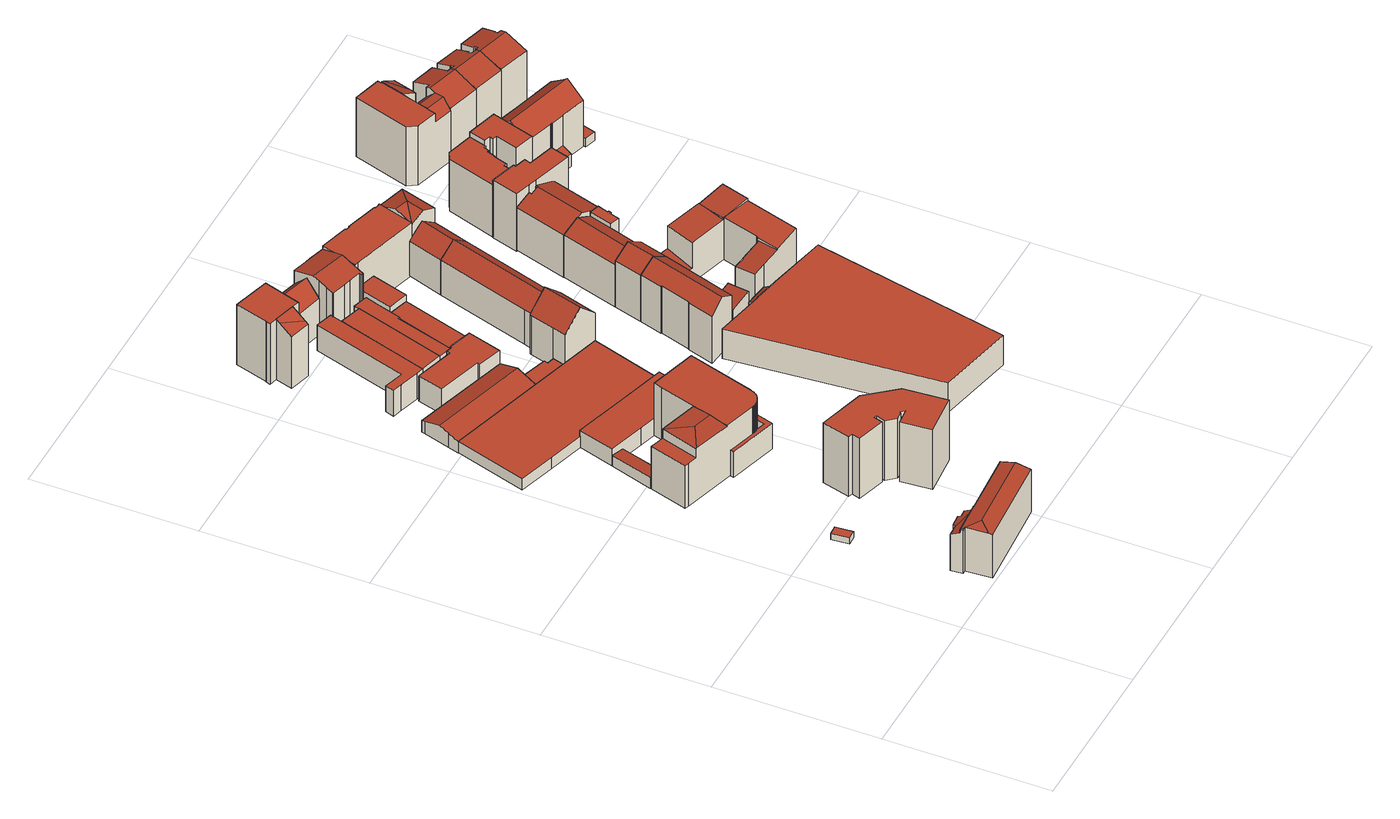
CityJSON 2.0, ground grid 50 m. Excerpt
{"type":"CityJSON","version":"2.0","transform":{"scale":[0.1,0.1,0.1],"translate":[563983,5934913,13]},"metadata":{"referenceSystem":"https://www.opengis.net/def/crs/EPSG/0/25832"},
"CityObjects":{
"building1":{"type":"Building","attributes":{"Gemeindeschluessel":"02000000","Geometrietyp2DReferenz":"3000","function":"31001_2460","roofType":"1000","measuredHeight":2.1,"storeysAboveGround":1},"geometry":[{"type":"MultiSurface","lod":"2","boundaries":[[[0,1,2,3]],[[4,5,6,7]],[[7,6,1,0]],[[6,5,2,1]],[[5,4,3,2]],[[4,7,0,3]]],"semantics":{"surfaces":[{"type":"GroundSurface"},{"type":"RoofSurface"},{"type":"WallSurface"}],"values":[0,1,2,2,2,2]}}]},
"building2":{"type":"Building","attributes":{"Gemeindeschluessel":"02000000","Geometrietyp2DReferenz":"3000","function":"31001_1010","roofType":"3100","measuredHeight":16.1,"storeysAboveGround":4},"geometry":[{"type":"MultiSurface","lod":"2","boundaries":[[[8,9,10,11]],[[12,13,14]],[[15,16,17]],[[9,18,19,20,21,22,10]],[[8,14,23,9]],[[24,22,21,25]],[[25,21,20,26]],[[26,20,19,27]],[[27,19,18,28]],[[29,30,31,32,24,25,26,27,28,33,34,35]],[[33,28,18,9,23,36]],[[32,31,12,14,8,11]],[[30,29,37,15,17,38]],[[35,34,39,40,41]],[[37,29,35,41]],[[31,30,38,13,12]],[[39,34,33,36]],[[24,32,11,10,22]],[[16,15,37,41,40]],[[16,40,39,36,23,14,13,38,17]]],"semantics":{"surfaces":[{"type":"RoofSurface"},{"type":"WallSurface"},{"type":"GroundSurface"}],"values":[0,0,0,0,1,1,1,1,1,2,1,1,1,1,1,1,1,1,0,0]}}]},
"building3":{"type":"Building","attributes":{"Gemeindeschluessel":"02000000","Geometrietyp2DReferenz":"3000","function":"31001_1120","roofType":"1000","measuredHeight":18.61,"storeysAboveGround":5},"geometry":[{"type":"MultiSurface","lod":"2","boundaries":[[[42,43,44,45,44,46,47,48]],[[49,50,51,52,53]],[[54,55,56,57]],[[58,59,60,55,54]],[[55,60,61,62,63,56]],[[64,48,47,65]],[[53,46,44,49]],[[66,42,48,64]],[[67,52,51,68]],[[68,51,50,69]],[[43,57,56,44]],[[58,70,59]],[[61,71,62]],[[72,73,74,75]],[[75,74,76,77]],[[77,76,78,79]],[[79,78,80,81]],[[81,80,82,83]],[[83,82,84,85]],[[85,84,86,87]],[[87,86,88,89]],[[89,88,90,91]],[[91,90,92,93]],[[93,92,94,95]],[[95,94,96,97]],[[97,96,98,99]],[[99,98,100,101]],[[101,100,102,103]],[[103,102,104,105]],[[105,104,106,107]],[[107,106,108,109]],[[109,108,110,111]],[[111,110,112,113]],[[113,112,114,115]],[[115,114,116,117]],[[118,119,120,121]],[[121,120,122,123]],[[117,116,70,58,54,57,43,42,66]],[[72,75,77,79,81,83,85,87,89,91,93,95,97,99,101,103,105,107,109,111,113,115,117,66,64,65,67,68,69,124,125,126,118,121,123]],[[125,124,45,44,56,63]],[[73,72,123,122]],[[119,118,126,71]],[[126,125,63,62,71]],[[61,60,59]],[[124,69,50,49,44,45]],[[67,65,47,46,53,52]],[[61,59,70,116,114,112,110,108,106,104,102,100,98,96,94,92,90,88,86,84,82,80,78,76,74,73,122,120,119,71]]],"semantics":{"surfaces":[{"type":"RoofSurface"},{"type":"WallSurface"},{"type":"GroundSurface"}],"values":[0,0,0,0,0,1,1,1,1,1,1,1,1,1,1,1,1,1,1,1,1,1,1,1,1,1,1,1,1,1,1,1,1,1,1,1,1,1,2,1,1,1,1,1,1,1,0]}}]},
"building4":{"type":"Building","attributes":{"Gemeindeschluessel":"02000000","Geometrietyp2DReferenz":"3000","function":"31001_1010","roofType":"1000","measuredHeight":20.74,"storeysAboveGround":5},"geometry":[{"type":"MultiSurface","lod":"2","boundaries":[[[127,128,129,130]],[[131,132,133,134]],[[134,133,135,136]],[[136,135,128,127]],[[137,138,139,140]],[[141,142,143,144]],[[144,143,145,146]],[[146,145,147,148]],[[148,147,149,150]],[[151,152,153,154]],[[154,153,155,156]],[[157,141,144,146,148,150,158,131,134,136,127,130,137,140,151,154,156]],[[159,149,147,145,143,142,160,155,153,152,139,138,129,128,135,133,132]],[[129,138,137,130]],[[139,152,151,140]],[[155,160,157,156]],[[160,142,141,157]],[[149,159,158,150]],[[159,132,131,158]]],"semantics":{"surfaces":[{"type":"WallSurface"},{"type":"GroundSurface"},{"type":"RoofSurface"}],"values":[0,0,0,0,0,0,0,0,0,0,0,1,2,0,0,0,0,0,0]}}]},
"building5":{"type":"Building","attributes":{"Gemeindeschluessel":"02000000","Geometrietyp2DReferenz":"3000","function":"51009_1610","roofType":"1000","measuredHeight":9},"geometry":[{"type":"MultiSurface","lod":"2","boundaries":[[[161,162,163,164,165,166]],[[167,168,169,170,171,172]],[[172,171,162,161]],[[171,170,163,162]],[[170,169,164,163]],[[169,168,165,164]],[[168,167,166,165]],[[167,172,161,166]]],"semantics":{"surfaces":[{"type":"GroundSurface"},{"type":"RoofSurface"},{"type":"WallSurface"}],"values":[0,1,2,2,2,2,2,2]}}]},
"building6":{"type":"Building","attributes":{"Gemeindeschluessel":"02000000","Geometrietyp2DReferenz":"3000","function":"31001_2100","roofType":"3100","measuredHeight":5.97,"storeysAboveGround":3},"geometry":[{"type":"MultiSurface","lod":"2","boundaries":[[[173,174,175,176]],[[177,178,179,180]],[[181,182,183,184]],[[178,177,185,186]],[[181,184,173,176,187,185,177,180]],[[186,185,187,188]],[[174,173,184,183]],[[181,180,179,189,182]],[[187,176,175,190,188]],[[186,188,190,189,179,178]],[[174,183,182,189,190,175]]],"semantics":{"surfaces":[{"type":"WallSurface"},{"type":"GroundSurface"},{"type":"RoofSurface"}],"values":[0,0,0,0,1,0,0,0,0,2,2]}}]},
"building7":{"type":"Building","attributes":{"Gemeindeschluessel":"02000000","Geometrietyp2DReferenz":"3000","function":"31001_2100","roofType":"1000","measuredHeight":3.85,"storeysAboveGround":2},"geometry":[{"type":"MultiSurface","lod":"2","boundaries":[[[191,192,193,194]],[[194,193,195,196]],[[196,195,197,198]],[[198,197,199,200]],[[201,202,203,204]],[[192,191,205,206]],[[200,199,202,201]],[[206,205,204,203]],[[204,205,191,194,196,198,200,201]],[[206,203,202,199,197,195,193,192]]],"semantics":{"surfaces":[{"type":"WallSurface"},{"type":"GroundSurface"},{"type":"RoofSurface"}],"values":[0,0,0,0,0,0,0,0,1,2]}}]},
"building8":{"type":"Building","attributes":{"Gemeindeschluessel":"02000000","Geometrietyp2DReferenz":"3000","function":"31001_2310","roofType":"1000","measuredHeight":5.9,"storeysAboveGround":2},"geometry":[{"type":"MultiSurface","lod":"2","boundaries":[[[207,208,209,210,211,212,213,214]],[[215,68,216,217,218,219,220,166]],[[68,214,213,216]],[[216,213,212,217]],[[217,212,211,218]],[[218,211,210,219]],[[219,210,209,220]],[[220,209,208,166]],[[215,166,208,207]],[[68,215,207,214]]],"semantics":{"surfaces":[{"type":"RoofSurface"},{"type":"GroundSurface"},{"type":"WallSurface"}],"values":[0,1,2,2,2,2,2,2,2,2]}}]},
"building9":{"type":"Building","attributes":{"Gemeindeschluessel":"02000000","Geometrietyp2DReferenz":"3000","function":"31001_2460","roofType":"1000","measuredHeight":9,"storeysAboveGround":1},"geometry":[{"type":"MultiSurface","lod":"2","boundaries":[[[221,222,223,224,225,226,227,228,229,230,231,232]],[[233,234,235,236,237,238,239,240,241,242,243,244]],[[244,243,222,221]],[[243,242,223,222]],[[242,241,224,223]],[[241,240,225,224]],[[240,239,226,225]],[[239,238,227,226]],[[238,237,228,227]],[[237,236,229,228]],[[236,235,230,229]],[[235,234,231,230]],[[234,233,232,231]],[[233,244,221,232]]],"semantics":{"surfaces":[{"type":"GroundSurface"},{"type":"RoofSurface"},{"type":"WallSurface"}],"values":[0,1,2,2,2,2,2,2,2,2,2,2,2,2]}}]},
"building10":{"type":"Building","attributes":{"Gemeindeschluessel":"02000000","Geometrietyp2DReferenz":"3000","function":"31001_2010","roofType":"1000","measuredHeight":8.82,"storeysAboveGround":3},"geometry":[{"type":"MultiSurface","lod":"2","boundaries":[[[245,246,247,248]],[[249,246,245,250]],[[251,252,249,250]],[[251,253,254,252]],[[254,253,255,256]],[[256,255,257,258]],[[259,258,257,260]],[[259,260,261,262]],[[262,261,263,264]],[[265,264,263,266]],[[265,266,267,268]],[[268,267,269,270]],[[247,270,269,248]],[[251,250,245,248,269,267,266,263,261,260,257,255,253]],[[246,249,252,254,256,258,259,262,264,265,268,270,247]]],"semantics":{"surfaces":[{"type":"WallSurface"},{"type":"GroundSurface"},{"type":"RoofSurface"}],"values":[0,0,0,0,0,0,0,0,0,0,0,0,0,1,2]}}]},
"building11":{"type":"Building","attributes":{"Gemeindeschluessel":"02000000","Geometrietyp2DReferenz":"3000","function":"31001_1120","roofType":"1000","measuredHeight":21.22,"storeysAboveGround":5},"geometry":[{"type":"MultiSurface","lod":"2","boundaries":[[[271,272,273,274]],[[272,275,276,273]],[[277,278,279,280]],[[280,279,281,282]],[[282,281,283,284]],[[285,286,287,288]],[[289,271,274,290]],[[291,276,275,292]],[[293,294,295,296]],[[285,288,289,290,297,293,296,277,280,282,284]],[[289,288,287,292,275,272,271]],[[297,290,274,273,276,291]],[[294,293,297,291]],[[286,285,284,283]],[[278,277,296,295]],[[278,295,294,291,292,287,286,283,281,279]]],"semantics":{"surfaces":[{"type":"RoofSurface"},{"type":"WallSurface"},{"type":"GroundSurface"}],"values":[0,0,1,1,1,1,1,1,1,2,1,1,1,1,1,0]}}]},
"building12":{"type":"Building","attributes":{"Gemeindeschluessel":"02000000","Geometrietyp2DReferenz":"3000","function":"31001_2010","roofType":"1000","measuredHeight":2.71,"storeysAboveGround":1},"geometry":[{"type":"MultiSurface","lod":"2","boundaries":[[[298,299,300,301]],[[301,300,302,303]],[[303,302,304,305]],[[305,304,306,307]],[[307,306,308,309]],[[299,298,309,308]],[[309,298,301,303,305,307]],[[299,308,306,304,302,300]]],"semantics":{"surfaces":[{"type":"WallSurface"},{"type":"GroundSurface"},{"type":"RoofSurface"}],"values":[0,0,0,0,0,0,1,2]}}]},
"building13":{"type":"Building","attributes":{"Gemeindeschluessel":"02000000","Geometrietyp2DReferenz":"3000","function":"31001_2140","roofType":"1000","measuredHeight":9,"storeysAboveGround":1},"geometry":[{"type":"MultiSurface","lod":"2","boundaries":[[[310,311,312,313,314]],[[315,316,317,318,319]],[[319,318,311,310]],[[318,317,312,311]],[[317,316,313,312]],[[316,315,314,313]],[[315,319,310,314]]],"semantics":{"surfaces":[{"type":"GroundSurface"},{"type":"RoofSurface"},{"type":"WallSurface"}],"values":[0,1,2,2,2,2,2]}}]},
"building14":{"type":"Building","attributes":{"Gemeindeschluessel":"02000000","Geometrietyp2DReferenz":"3000","function":"31001_2140","roofType":"1000","measuredHeight":9,"storeysAboveGround":1},"geometry":[{"type":"MultiSurface","lod":"2","boundaries":[[[320,321,322,323,324,325,326,327,328,329]],[[330,331,332,333,334,335,336,337,338,339]],[[339,338,321,320]],[[338,337,322,321]],[[337,336,323,322]],[[336,335,324,323]],[[335,334,325,324]],[[334,333,326,325]],[[333,332,327,326]],[[332,331,328,327]],[[331,330,329,328]],[[330,339,320,329]]],"semantics":{"surfaces":[{"type":"GroundSurface"},{"type":"RoofSurface"},{"type":"WallSurface"}],"values":[0,1,2,2,2,2,2,2,2,2,2,2]}}]},
"building15":{"type":"Building","attributes":{"Gemeindeschluessel":"02000000","Geometrietyp2DReferenz":"3000","function":"31001_1120","roofType":"3100","measuredHeight":17.36,"storeysAboveGround":4},"geometry":[{"type":"MultiSurface","lod":"2","boundaries":[[[340,341,342,343,344]],[[345,341,340,346]],[[347,348,349,350]],[[350,349,351,352]],[[353,347,350,352,345,346,354]],[[342,341,345,352,351]],[[354,346,340,344]],[[348,347,353,355]],[[353,354,344,343,355]],[[348,355,343,342,351,349]]],"semantics":{"surfaces":[{"type":"RoofSurface"},{"type":"WallSurface"},{"type":"GroundSurface"}],"values":[0,1,1,1,2,1,1,1,1,0]}}]},
"building16":{"type":"Building","attributes":{"Gemeindeschluessel":"02000000","Geometrietyp2DReferenz":"3000","function":"31001_2100","roofType":"1000","measuredHeight":6.86,"storeysAboveGround":2},"geometry":[{"type":"MultiSurface","lod":"2","boundaries":[[[356,357,358,359]],[[360,361,357,356]],[[362,363,361,360]],[[363,362,359,358]],[[359,362,360,356]],[[363,358,357,361]]],"semantics":{"surfaces":[{"type":"WallSurface"},{"type":"GroundSurface"},{"type":"RoofSurface"}],"values":[0,0,0,0,1,2]}}]},
"building17":{"type":"Building","attributes":{"Gemeindeschluessel":"02000000","Geometrietyp2DReferenz":"3000","function":"31001_1120","roofType":"3100","measuredHeight":19.33,"storeysAboveGround":4},"geometry":[{"type":"MultiSurface","lod":"2","boundaries":[[[364,365,366,367,368,369,370]],[[371,372,367,366,373]],[[374,365,364,375]],[[376,370,369,377]],[[377,369,368,378]],[[379,372,371,380]],[[380,371,373,381]],[[381,373,366,365,374]],[[378,368,367,372,379]],[[375,364,370,376]],[[375,376,377,378,379,380,381,374]]],"semantics":{"surfaces":[{"type":"RoofSurface"},{"type":"WallSurface"},{"type":"GroundSurface"}],"values":[0,0,1,1,1,1,1,1,1,1,2]}}]},
"building18":{"type":"Building","attributes":{"Gemeindeschluessel":"02000000","Geometrietyp2DReferenz":"3000","function":"31001_1120","roofType":"3100","measuredHeight":19.37,"storeysAboveGround":5},"geometry":[{"type":"MultiSurface","lod":"2","boundaries":[[[382,383,384,385,386,387]],[[388,389,390,391]],[[392,393,394,395]],[[395,394,396,397]],[[397,396,398,399]],[[399,398,400,401]],[[402,384,383,403]],[[403,383,382,404]],[[405,406,407,408]],[[408,407,409,410]],[[411,405,408,410,392,395,397,399,401,388,391,402,403,404,412]],[[412,404,382,387]],[[393,392,410,409]],[[406,405,411,413]],[[411,412,387,386,413]],[[402,391,390,385,384]],[[389,388,401,400]],[[389,400,398,396,394,393,409,407,406,413,386,385,390]]],"semantics":{"surfaces":[{"type":"RoofSurface"},{"type":"WallSurface"},{"type":"GroundSurface"}],"values":[0,1,1,1,1,1,1,1,1,1,2,1,1,1,1,1,1,0]}}]},
"building19":{"type":"Building","attributes":{"Gemeindeschluessel":"02000000","Geometrietyp2DReferenz":"3000","function":"31001_2010","roofType":"1000","measuredHeight":9.13,"storeysAboveGround":3},"geometry":[{"type":"MultiSurface","lod":"2","boundaries":[[[414,415,416,417]],[[418,419,420,421]],[[418,417,416,419]],[[419,416,415,420]],[[420,415,414,421]],[[421,414,417,418]]],"semantics":{"surfaces":[{"type":"RoofSurface"},{"type":"GroundSurface"},{"type":"WallSurface"}],"values":[0,1,2,2,2,2]}}]},
"building20":{"type":"Building","attributes":{"Gemeindeschluessel":"02000000","Geometrietyp2DReferenz":"3000","function":"31001_1010","roofType":"3100","measuredHeight":19.42,"storeysAboveGround":5},"geometry":[{"type":"MultiSurface","lod":"2","boundaries":[[[422,423,424,425]],[[425,424,426,427]],[[427,426,428,429]],[[429,428,430,431]],[[432,433,434,435,436]],[[432,436,422,425,427,429,431,437]],[[438,439,434,433]],[[439,438,437,431,430]],[[438,433,432,437]],[[423,422,436,435]],[[423,435,434,439,430,428,426,424]]],"semantics":{"surfaces":[{"type":"WallSurface"},{"type":"GroundSurface"},{"type":"RoofSurface"}],"values":[0,0,0,0,0,1,2,0,0,0,2]}}]},
"building21":{"type":"Building","attributes":{"Gemeindeschluessel":"02000000","Geometrietyp2DReferenz":"3000","function":"31001_2100","roofType":"1000","measuredHeight":10.35,"storeysAboveGround":2},"geometry":[{"type":"MultiSurface","lod":"2","boundaries":[[[440,441,442,443]],[[444,445,446,447]],[[448,449,450,451]],[[452,453,454,448,451,455,456,444,447]],[[457,446,445,442,441,458,459]],[[443,442,456,455,460]],[[460,455,451,450]],[[446,457,452,447]],[[442,445,444,456]],[[448,454,458,441,440,449]],[[457,459,453,452]],[[459,458,454,453]],[[460,450,449,440,443]]],"semantics":{"surfaces":[{"type":"WallSurface"},{"type":"GroundSurface"},{"type":"RoofSurface"}],"values":[0,0,0,1,2,0,0,0,0,0,0,0,2]}}]},
"building22":{"type":"Building","attributes":{"Gemeindeschluessel":"02000000","Geometrietyp2DReferenz":"3000","function":"31001_1120","roofType":"3100","measuredHeight":16.09,"storeysAboveGround":4},"geometry":[{"type":"MultiSurface","lod":"2","boundaries":[[[461,462,463,464,465]],[[466,465,464,467]],[[468,469,470,471]],[[471,470,472,473]],[[468,471,473,474,466,467,475]],[[469,468,475,476]],[[474,473,472,462,461]],[[475,467,464,463,476]],[[466,474,461,465]],[[469,476,463,462,472,470]]],"semantics":{"surfaces":[{"type":"RoofSurface"},{"type":"WallSurface"},{"type":"GroundSurface"}],"values":[0,1,1,1,2,1,1,1,1,0]}}]},
"building23":{"type":"Building","attributes":{"Gemeindeschluessel":"02000000","Geometrietyp2DReferenz":"3000","function":"31001_1010","roofType":"1000","measuredHeight":18.32,"storeysAboveGround":3},"geometry":[{"type":"MultiSurface","lod":"2","boundaries":[[[477,478,479,480,481,482,483,484,485,486,487,488,489]],[[490,411,412,491,492,493,494,495,496,497,498,499,500]],[[411,488,487,412]],[[412,487,486,491]],[[491,486,485,492]],[[492,485,484,493]],[[493,484,483,494]],[[494,483,482,495]],[[495,482,481,496]],[[496,481,480,497]],[[497,480,479,498]],[[498,479,478,499]],[[499,478,477,500]],[[490,489,488,411]],[[490,500,477,489]]],"semantics":{"surfaces":[{"type":"RoofSurface"},{"type":"GroundSurface"},{"type":"WallSurface"}],"values":[0,1,2,2,2,2,2,2,2,2,2,2,2,2,2]}}]},
"building24":{"type":"Building","attributes":{"Gemeindeschluessel":"02000000","Geometrietyp2DReferenz":"3000","function":"31001_2100","roofType":"1000","measuredHeight":7.35,"storeysAboveGround":2},"geometry":[{"type":"MultiSurface","lod":"2","boundaries":[[[501,502,503,504]],[[504,503,505,506]],[[505,503,502,507,508]],[[509,510,501,504,506]],[[510,509,508,507]],[[509,506,505,508]],[[501,510,507,502]]],"semantics":{"surfaces":[{"type":"WallSurface"},{"type":"RoofSurface"},{"type":"GroundSurface"}],"values":[0,0,1,2,0,0,0]}}]},
"building25":{"type":"Building","attributes":{"Gemeindeschluessel":"02000000","Geometrietyp2DReferenz":"3000","function":"31001_1010","roofType":"3100","measuredHeight":19.64,"storeysAboveGround":5},"geometry":[{"type":"MultiSurface","lod":"2","boundaries":[[[438,511,512,513]],[[514,511,438,515]],[[516,517,514,515]],[[518,516,515,438,513]],[[514,517,519,512,511]],[[519,517,516,518]],[[519,518,513,512]]],"semantics":{"surfaces":[{"type":"RoofSurface"},{"type":"WallSurface"},{"type":"GroundSurface"}],"values":[0,1,2,1,1,1,0]}}]},
"building26":{"type":"Building","attributes":{"Gemeindeschluessel":"02000000","Geometrietyp2DReferenz":"3000","function":"31001_1120","roofType":"3100","measuredHeight":15.98,"storeysAboveGround":4},"geometry":[{"type":"MultiSurface","lod":"2","boundaries":[[[464,520,521,522,523]],[[476,524,525,521,520]],[[526,523,522,527]],[[528,525,524,529]],[[529,524,476,475]],[[475,476,520,464,467]],[[527,522,521,525,528]],[[467,464,523,526]],[[467,526,527,528,529,475]]],"semantics":{"surfaces":[{"type":"RoofSurface"},{"type":"WallSurface"},{"type":"GroundSurface"}],"values":[0,0,1,1,1,1,1,1,2]}}]},
"building27":{"type":"Building","attributes":{"Gemeindeschluessel":"02000000","Geometrietyp2DReferenz":"3000","function":"31001_1130","roofType":"3100","measuredHeight":17.38,"storeysAboveGround":5},"geometry":[{"type":"MultiSurface","lod":"2","boundaries":[[[530,531,532,533]],[[534,535,536,537]],[[537,536,538,539]],[[539,538,540,541]],[[541,540,542,543]],[[544,545,546,547,548,534,537,539,541,543]],[[534,548,549,550,533,532,535]],[[531,530,545,544,551]],[[551,544,543,542]],[[552,546,545,530]],[[547,546,552,553,554]],[[549,548,547,554]],[[551,542,540,538,536,535,532,531]],[[553,552,530,533,550]],[[553,550,549,554]]],"semantics":{"surfaces":[{"type":"WallSurface"},{"type":"GroundSurface"},{"type":"RoofSurface"}],"values":[0,0,0,0,0,1,0,0,0,0,0,0,2,2,2]}}]},
"building28":{"type":"Building","attributes":{"Gemeindeschluessel":"02000000","Geometrietyp2DReferenz":"3000","function":"31001_1120","roofType":"3100","measuredHeight":19.68,"storeysAboveGround":4},"geometry":[{"type":"MultiSurface","lod":"2","boundaries":[[[555,556,557,558]],[[556,559,557]],[[560,561,556,555]],[[562,561,560,563]],[[564,565,566,558,557,559]],[[566,565,562,563]],[[561,562,565,564]],[[566,563,560,555,558]],[[561,564,559,556]]],"semantics":{"surfaces":[{"type":"RoofSurface"},{"type":"WallSurface"},{"type":"GroundSurface"}],"values":[0,0,0,1,1,2,1,1,0]}}]},
"building29":{"type":"Building","attributes":{"Gemeindeschluessel":"02000000","Geometrietyp2DReferenz":"3000","function":"31001_2100","roofType":"1000","measuredHeight":15.26,"storeysAboveGround":4},"geometry":[{"type":"MultiSurface","lod":"2","boundaries":[[[567,568,569,570,571]],[[572,573,574,575,576,568,577]],[[578,579,580,581,582]],[[582,583,584,578]],[[455,585,586,451]],[[587,571,570,588]],[[576,569,568]],[[572,589,573]],[[567,577,568]],[[590,574,573]],[[591,581,580,592]],[[590,573,589,593,594,595,596]],[[597,575,574,590,596,598]],[[455,451,504,599,591,592,600,601,602,603,597,598]],[[597,603,604,588,570,569,576,575]],[[605,504,451,586]],[[602,601,572,577,567,571,587,606]],[[601,600,593,589,572]],[[600,592,580,579,594,593]],[[595,594,579,578,584,607]],[[455,598,596,595,607,585]],[[591,599,608,583,582,581]],[[608,599,504,605]],[[604,603,602,606]],[[608,605,586,585,607,584,583]],[[604,606,587,588]]],"semantics":{"surfaces":[{"type":"RoofSurface"},{"type":"WallSurface"},{"type":"GroundSurface"}],"values":[0,0,0,1,1,1,1,1,1,1,1,0,1,2,1,1,1,1,1,1,1,1,1,1,0,0]}}]},
"building30":{"type":"Building","attributes":{"Gemeindeschluessel":"02000000","Geometrietyp2DReferenz":"3000","function":"31001_1010","roofType":"3100","measuredHeight":17.92,"storeysAboveGround":4},"geometry":[{"type":"MultiSurface","lod":"2","boundaries":[[[609,610,611,612,613,549]],[[614,615,616,617,618,610,609]],[[619,549,613,620]],[[620,613,612,621]],[[621,612,611,622]],[[623,618,617,624]],[[624,617,616,625]],[[625,616,615,626]],[[626,615,614,627]],[[627,614,609,549,619]],[[622,611,610,618,623]],[[622,623,624,625,626,627,619,620,621]]],"semantics":{"surfaces":[{"type":"RoofSurface"},{"type":"WallSurface"},{"type":"GroundSurface"}],"values":[0,0,1,1,1,1,1,1,1,1,1,2]}}]},
"building31":{"type":"Building","attributes":{"Gemeindeschluessel":"02000000","Geometrietyp2DReferenz":"3000","function":"31001_1010","roofType":"1000","measuredHeight":20.09,"storeysAboveGround":5},"geometry":[{"type":"MultiSurface","lod":"2","boundaries":[[[628,629,630,631]],[[631,630,632,633]],[[633,632,634,635]],[[635,634,636,637]],[[638,639,640,641]],[[641,640,642,643]],[[644,645,646,647]],[[647,646,648,649]],[[637,636,639,638]],[[649,648,629,628]],[[645,644,643,642]],[[643,644,647,649,628,631,633,635,637,638,641]],[[645,642,640,639,636,634,632,630,629,648,646]]],"semantics":{"surfaces":[{"type":"WallSurface"},{"type":"GroundSurface"},{"type":"RoofSurface"}],"values":[0,0,0,0,0,0,0,0,0,0,0,1,2]}}]},
"building32":{"type":"Building","attributes":{"Gemeindeschluessel":"02000000","Geometrietyp2DReferenz":"3000","function":"31001_1120","roofType":"1000","measuredHeight":18,"storeysAboveGround":6},"geometry":[{"type":"MultiSurface","lod":"2","boundaries":[[[650,651,652,653]],[[653,652,654,655]],[[656,657,658,659]],[[659,658,660,661]],[[661,660,662,663]],[[663,662,651,650]],[[664,665,666,667]],[[667,666,668,669]],[[669,668,670,671]],[[671,670,672,673]],[[673,672,674,675]],[[675,674,676,677]],[[677,676,657,656]],[[665,664,655,654]],[[655,664,667,669,671,673,675,677,656,659,661,663,650,653]],[[665,654,652,651,662,660,658,657,676,674,672,670,668,666]]],"semantics":{"surfaces":[{"type":"WallSurface"},{"type":"GroundSurface"},{"type":"RoofSurface"}],"values":[0,0,0,0,0,0,0,0,0,0,0,0,0,0,1,2]}}]},
"building33":{"type":"Building","attributes":{"Gemeindeschluessel":"02000000","Geometrietyp2DReferenz":"3000","function":"31001_1120","roofType":"1000","measuredHeight":19.68,"storeysAboveGround":5},"geometry":[{"type":"MultiSurface","lod":"2","boundaries":[[[678,679,680,681]],[[681,680,682,683]],[[683,682,684,685]],[[686,687,679,678]],[[667,688,689,664]],[[690,691,687,686]],[[691,690,664,689]],[[685,684,688,667]],[[685,667,664,690,686,678,681,683]],[[688,684,682,680,679,687,691,689]]],"semantics":{"surfaces":[{"type":"WallSurface"},{"type":"GroundSurface"},{"type":"RoofSurface"}],"values":[0,0,0,0,0,0,0,0,1,2]}}]},
"building34":{"type":"Building","attributes":{"Gemeindeschluessel":"02000000","Geometrietyp2DReferenz":"3000","function":"31001_1120","roofType":"1000","measuredHeight":21.04,"storeysAboveGround":6},"geometry":[{"type":"MultiSurface","lod":"2","boundaries":[[[692,693,694,695,696]],[[693,697,698,699,694]],[[697,700,701,698]],[[702,703,704,705,706]],[[703,707,704]],[[695,708,696]],[[709,710,711,712]],[[713,714,715,716]],[[716,715,717,718]],[[719,706,705,720]],[[721,722,723,724,725,709,712,713,716,718,726]],[[699,727,728,719,720,717,715,714,711,710,708,695]],[[711,714,713,712]],[[719,728,723,722]],[[726,718,717,720,705,704,707]],[[725,724,700,697,693,692]],[[721,726,707,703,702]],[[699,695,694]],[[722,721,702,706,719]],[[709,725,692,696,708,710]],[[727,699,698,701]],[[724,723,728,727,701,700]]],"semantics":{"surfaces":[{"type":"RoofSurface"},{"type":"WallSurface"},{"type":"GroundSurface"}],"values":[0,0,0,0,0,1,1,1,1,1,2,0,1,1,1,1,1,1,1,1,1,1]}}]},
"building35":{"type":"Building","attributes":{"Gemeindeschluessel":"02000000","Geometrietyp2DReferenz":"3000","function":"31001_1120","roofType":"3100","measuredHeight":20.44,"storeysAboveGround":4},"geometry":[{"type":"MultiSurface","lod":"2","boundaries":[[[729,730,731,732]],[[733,734,735,736]],[[690,737,738,739]],[[739,738,740,741]],[[742,729,732,743]],[[730,744,745,731]],[[746,747,748,749]],[[750,751,742,743,752,733,736,753,690,739,741,746,749]],[[735,734,754,745,744,755,756,757,758,759]],[[740,738,737,758,757,748,747]],[[740,747,746,741]],[[750,749,748,757,756]],[[756,755,751,750]],[[742,751,755,744,730,729]],[[752,743,732,731,745,754]],[[735,759,753,736]],[[754,734,733,752]],[[690,753,759,758,737]]],"semantics":{"surfaces":[{"type":"RoofSurface"},{"type":"WallSurface"},{"type":"GroundSurface"}],"values":[0,1,1,1,1,1,1,2,0,0,1,1,1,1,1,1,1,1]}}]},
"building36":{"type":"Building","attributes":{"Gemeindeschluessel":"02000000","Geometrietyp2DReferenz":"3000","function":"31001_1120","roofType":"3100","measuredHeight":21.15,"storeysAboveGround":6},"geometry":[{"type":"MultiSurface","lod":"2","boundaries":[[[760,761,762,763]],[[761,764,765,766,767,768,769,770,771,762]],[[772,760,763,773]],[[774,771,770,775]],[[775,770,769,776]],[[776,769,768,777]],[[777,768,767,778]],[[778,767,766,779]],[[779,766,765,780]],[[780,765,764,781]],[[781,764,761,760,772]],[[773,763,762,771,774]],[[773,774,775,776,777,778,779,780,781,772]]],"semantics":{"surfaces":[{"type":"RoofSurface"},{"type":"WallSurface"},{"type":"GroundSurface"}],"values":[0,0,1,1,1,1,1,1,1,1,1,1,2]}}]},
"building37":{"type":"Building","attributes":{"Gemeindeschluessel":"02000000","Geometrietyp2DReferenz":"3000","function":"31001_1010","roofType":"1000","measuredHeight":2.93,"storeysAboveGround":1},"geometry":[{"type":"MultiSurface","lod":"2","boundaries":[[[782,783,784,785,786]],[[787,788,789,790,791]],[[787,786,785,788]],[[788,785,784,789]],[[789,784,783,790]],[[790,783,782,791]],[[791,782,786,787]]],"semantics":{"surfaces":[{"type":"RoofSurface"},{"type":"GroundSurface"},{"type":"WallSurface"}],"values":[0,1,2,2,2,2,2]}}]},
"building38":{"type":"Building","attributes":{"Gemeindeschluessel":"02000000","Geometrietyp2DReferenz":"3000","function":"31001_1120","roofType":"3100","measuredHeight":21,"storeysAboveGround":6},"geometry":[{"type":"MultiSurface","lod":"2","boundaries":[[[792,793,761,794]],[[793,795,796,797,798,799,800,801,802,803,764,761]],[[804,792,794,805]],[[806,764,803,807]],[[807,803,802,808]],[[808,802,801,809]],[[809,801,800,810]],[[810,800,799,811]],[[811,799,798,812]],[[812,798,797,813]],[[813,797,796,814]],[[814,796,795,815]],[[815,795,793,792,804]],[[805,794,761,764,806]],[[805,806,807,808,809,810,811,812,813,814,815,804]]],"semantics":{"surfaces":[{"type":"RoofSurface"},{"type":"WallSurface"},{"type":"GroundSurface"}],"values":[0,0,1,1,1,1,1,1,1,1,1,1,1,1,2]}}]},
"building39":{"type":"Building","attributes":{"Gemeindeschluessel":"02000000","Geometrietyp2DReferenz":"3000","function":"31001_1120","roofType":"3100","measuredHeight":20.95,"storeysAboveGround":6},"geometry":[{"type":"MultiSurface","lod":"2","boundaries":[[[816,817,793,818]],[[817,819,820,821,822,823,824,825,826,827,828,793]],[[829,816,818,830]],[[831,828,827,832]],[[832,827,826,833]],[[833,826,825,834]],[[834,825,824,835]],[[835,824,823,836]],[[836,823,822,837]],[[837,822,821,838]],[[838,821,820,839]],[[839,820,819,840]],[[840,819,817,816,829]],[[830,818,793,828,831]],[[830,831,832,833,834,835,836,837,838,839,840,829]]],"semantics":{"surfaces":[{"type":"RoofSurface"},{"type":"WallSurface"},{"type":"GroundSurface"}],"values":[0,0,1,1,1,1,1,1,1,1,1,1,1,1,2]}}]}
},
"vertices":[
[162,459,20],[190,461,20],[194,407,20],[166,405,20],[166,405,41],[194,407,41],[190,461,41],[162,459,41],
[184,91,159],[287,99,159],[210,120,145],[182,118,145],[185,82,170],[194,82,172],[184,91,170],[201,14,172],[232,50,180],[196,81,172],[285,126,145],[263,124,145],[262,134,141],[226,131,141],[219,121,145],[287,99,170],[219,121,20],[226,131,20],[262,134,20],[263,124,20],[285,126,20],[201,3,20],[196,82,20],[185,82,20],[182,118,20],[287,98,20],[482,112,20],[488,24,20],[287,98,170],[201,3,170],[196,82,172],[482,112,170],[485,68,180],[488,24,170],
[123,858,169],[154,849,169],[189,964,169],[188,964,169],[147,977,169],[147,976,169],[112,862,169],[189,964,53],[228,1099,53],[188,1111,57],[148,981,57],[147,977,57],[155,849,201],[230,889,206],[189,964,201],[154,849,201],[272,814,201],[277,831,203],[289,871,206],[302,911,203],[307,929,201],[200,961,201],[112,862,20],[147,976,20],[123,858,20],[148,981,20],[188,1111,20],[228,1099,20],[272,814,203],[307,929,203],[431,821,20],[431,821,203],[430,818,203],[430,818,20],[429,815,203],[429,815,20],[428,812,203],[428,812,20],[427,809,203],[427,809,20],[425,806,203],[425,806,20],[423,803,203],[423,803,20],[421,800,203],[421,800,20],[419,797,203],[419,797,20],[416,795,203],[416,795,20],[413,793,203],[413,793,20],[410,790,203],[410,790,20],[407,789,203],[407,789,20],[403,787,203],[403,787,20],[400,786,203],[400,786,20],[396,784,203],[396,784,20],[393,784,203],[393,784,20],[389,783,203],[389,783,20],[385,783,203],[385,783,20],[382,783,203],[382,783,20],[378,783,203],[378,783,20],[374,784,203],[374,784,20],[371,785,203],[371,785,20],[340,1039,20],[340,1039,203],[347,1063,203],[347,1063,20],[491,1021,203],[491,1021,20],[188,964,20],[200,961,20],[307,929,20],
[348,493,13],[348,493,221],[372,579,221],[372,579,13],[440,439,13],[440,439,221],[354,464,221],[354,464,13],[362,489,221],[362,489,13],[513,538,13],[513,538,221],[586,450,221],[586,450,13],[498,414,13],[498,414,221],[494,409,221],[494,409,13],[471,407,221],[471,407,13],[448,435,221],[448,435,13],[457,463,221],[457,463,13],[597,315,13],[597,315,221],[468,304,221],[468,304,13],[460,397,221],[460,397,13],[508,402,13],[448,465,13],[448,465,221],[508,402,221],
[507,1016,20],[430,756,20],[281,799,20],[285,813,20],[419,774,20],[492,1020,20],[492,1020,110],[419,774,110],[285,813,110],[281,799,110],[430,756,110],[507,1016,110],
[67,1506,16],[67,1506,55],[76,1537,66],[76,1537,16],[400,1540,16],[400,1540,56],[402,1540,56],[402,1540,16],[382,1472,16],[382,1472,73],[366,1418,55],[366,1418,16],[104,1630,16],[104,1630,55],[101,1620,16],[101,1620,58],[384,1479,76],[85,1568,76],
[594,1351,18],[594,1351,56],[525,1131,56],[525,1131,18],[382,1173,56],[382,1173,18],[311,1194,56],[311,1194,18],[286,1202,56],[286,1202,18],[110,1253,18],[110,1253,56],[0,1286,56],[0,1286,18],[67,1506,18],[67,1506,56],
[298,1078,79],[492,1020,79],[525,1131,79],[382,1173,79],[311,1194,79],[286,1202,79],[221,1221,79],[188,1111,79],[298,1078,20],[221,1221,20],[286,1202,20],[311,1194,20],[382,1173,20],[525,1131,20],
[324,1948,12],[246,1693,12],[224,1699,12],[164,1717,12],[134,1725,12],[143,1753,12],[203,1735,12],[291,2023,12],[342,2007,12],[340,2000,12],[332,1974,12],[331,1970,12],[331,1970,102],[332,1974,102],[340,2000,102],[342,2007,102],[291,2023,102],[203,1735,102],[143,1753,102],[134,1725,102],[164,1717,102],[224,1699,102],[246,1693,102],[324,1948,102],
[330,1571,15],[330,1571,103],[193,1612,103],[193,1612,15],[326,1563,103],[326,1563,15],[400,1540,15],[400,1540,103],[431,1643,15],[431,1643,103],[369,1662,15],[369,1662,103],[357,1665,15],[357,1665,103],[356,1661,103],[356,1661,15],[353,1662,15],[353,1662,103],[338,1666,15],[338,1666,103],[335,1655,103],[335,1655,15],[221,1689,15],[221,1689,103],[216,1690,15],[216,1690,103],
[197,2005,182],[200,2016,189],[145,2065,207],[133,2024,182],[212,2058,214],[149,2076,214],[129,2095,2],[129,2095,212],[130,2097,212],[130,2097,2],[160,2197,212],[160,2197,2],[271,2165,212],[271,2165,2],[236,2052,2],[236,2052,212],[212,2059,212],[212,2059,2],[197,2005,2],[133,2024,2],[149,2076,212],[212,2058,212],[124,2083,2],[124,2083,212],[128,2096,212],[128,2096,2],[149,2076,2],
[382,1472,19],[382,1472,46],[472,1443,46],[472,1443,19],[469,1431,46],[469,1431,19],[491,1425,46],[491,1425,19],[479,1385,46],[479,1385,19],[366,1418,46],[366,1418,19],
[397,1950,13],[312,1674,13],[246,1693,13],[324,1948,13],[331,1970,13],[331,1970,103],[324,1948,103],[246,1693,103],[312,1674,103],[397,1950,103],
[424,1880,12],[411,1837,12],[405,1839,12],[353,1662,12],[338,1666,12],[312,1674,12],[397,1950,12],[402,1966,12],[447,1953,12],[435,1916,12],[435,1916,102],[447,1953,102],[402,1966,102],[397,1950,102],[312,1674,102],[338,1666,102],[353,1662,102],[405,1839,102],[411,1837,102],[424,1880,102],
[275,2164,134],[271,2165,134],[258,2122,182],[368,2090,182],[382,2133,134],[271,2165,8],[275,2164,8],[266,2071,8],[266,2071,133],[247,2077,133],[247,2077,8],[244,2077,133],[244,2077,8],[355,2047,8],[382,2133,8],[355,2047,135],
[369,1662,16],[369,1662,84],[435,1877,84],[435,1877,16],[431,1643,16],[431,1643,84],[497,1859,16],[497,1859,84],
[491,1425,152],[479,1385,152],[536,1368,210],[573,1488,210],[533,1500,169],[516,1505,152],[514,1500,152],[630,1467,152],[631,1470,152],[594,1351,152],[479,1385,16],[491,1425,16],[514,1500,16],[516,1505,16],[533,1500,16],[631,1470,16],[630,1467,16],[594,1351,16],
[442,2116,182],[426,2120,182],[382,2133,182],[361,2067,203],[471,2034,203],[492,2101,182],[347,2023,9],[347,2023,189],[355,2047,196],[355,2047,9],[443,1971,9],[443,1971,182],[408,1981,182],[408,1981,9],[385,1987,181],[385,1987,9],[342,2000,181],[342,2000,9],[340,2000,181],[340,2000,9],[382,2133,9],[426,2120,9],[442,2116,9],[450,1963,9],[450,1963,180],[448,1963,180],[448,1963,9],[441,1965,180],[441,1965,9],[458,1990,9],[492,2101,9],[458,1990,189],
[497,1859,106],[530,1970,106],[469,1988,106],[435,1877,106],[435,1877,15],[469,1988,15],[530,1970,15],[497,1859,15],
[706,1130,18],[706,1130,180],[709,1130,182],[709,1130,18],[737,1223,182],[737,1223,18],[734,1223,180],[734,1223,18],[756,1293,180],[756,1293,18],[782,1039,18],[782,1039,181],[732,1044,213],[681,1049,180],[681,1049,18],[854,1265,18],[854,1265,179],[804,1279,213],
[864,1002,111],[864,1002,124],[942,986,124],[942,986,111],[1126,947,20],[1126,947,124],[1000,346,124],[1000,346,20],[870,1030,20],[870,1030,92],[904,1027,90],[904,1027,20],[762,396,20],[708,1032,20],[864,1000,20],[949,1023,20],[942,986,20],[762,396,124],[864,1000,124],[708,1032,124],[949,1023,86],
[533,1500,136],[582,1485,176],[682,1806,176],[633,1821,136],[545,1536,136],[545,1536,15],[633,1821,15],[642,1506,15],[642,1506,136],[633,1476,136],[633,1476,15],[631,1470,136],[631,1470,15],[533,1500,15],[731,1792,15],[731,1792,136],
[678,1927,193],[711,2038,193],[706,2039,193],[705,2037,193],[691,2041,193],[692,2043,193],[593,2072,193],[592,2069,193],[579,2073,193],[580,2076,193],[492,2101,193],[458,1990,193],[469,1988,193],[469,1988,9],[580,2076,9],[579,2073,9],[592,2069,9],[593,2072,9],[692,2043,9],[691,2041,9],[705,2037,9],[706,2039,9],[711,2038,9],[678,1927,9],
[924,1116,20],[924,1116,86],[919,1093,88],[919,1093,20],[909,1049,93],[909,1049,20],[842,1121,85],[822,1053,93],[822,1053,20],[842,1121,20],
[881,1351,178],[831,1366,213],[805,1279,213],[881,1351,17],[854,1265,17],[756,1293,17],[782,1380,17],[756,1293,178],[782,1380,178],
[682,1806,174],[717,1915,174],[678,1927,144],[668,1930,136],[756,1872,136],[765,1901,136],[668,1930,15],[678,1927,15],[765,1901,15],[756,1872,15],
[914,1455,163],[914,1455,177],[936,1525,177],[936,1525,163],[966,1516,16],[966,1516,177],[956,1483,177],[956,1483,16],[959,1482,177],[959,1482,16],[957,1473,177],[957,1473,16],[953,1475,177],[953,1475,16],[944,1446,16],[914,1455,16],[881,1351,16],[782,1380,16],[836,1556,16],[836,1556,163],[886,1540,190],[944,1446,177],[881,1351,164],[832,1365,190],[782,1380,163],
[721,1914,208],[738,1969,208],[679,1927,186],[678,1927,186],[695,1982,208],[765,1901,186],[799,2012,186],[799,2012,11],[765,1901,11],[711,2038,186],[711,2038,11],[678,1927,11],
[1076,1201,158],[1093,1258,164],[1100,1284,167],[981,1320,167],[955,1236,158],[1076,1200,164],[1095,1194,166],[1166,1172,173],[1191,1257,173],[1100,1284,164],[1076,1201,164],[1040,1081,70],[1042,1087,70],[976,1107,70],[958,1096,70],[957,1089,70],[957,1089,156],[1040,1081,156],[949,1023,163],[904,1027,163],[955,1236,70],[981,1320,89],[1076,1200,166],[1166,1172,166],[958,1096,20],[976,1107,20],[1043,1087,166],[1042,1087,166],[1021,1016,166],[1117,1007,166],[1191,1257,20],[1117,1007,20],[956,1086,20],[1043,1087,20],[1076,1200,20],[881,1258,20],[907,1343,20],[907,1343,89],[919,1093,156],[881,1258,70],[1021,1016,163],[956,1086,157],
[905,1534,193],[952,1687,193],[929,1694,184],[932,1702,183],[885,1716,163],[966,1516,167],[974,1513,163],[1024,1674,163],[957,1694,192],[955,1686,192],[836,1556,14],[885,1716,14],[932,1702,14],[929,1694,14],[955,1686,14],[957,1694,14],[1024,1674,14],[974,1513,14],[966,1516,14],
[987,1767,8],[987,1767,209],[1022,1757,209],[1022,1757,8],[1016,1738,209],[1016,1738,8],[1096,1714,209],[1096,1714,8],[1079,1657,209],[1079,1657,8],[957,1694,8],[957,1694,209],[932,1702,209],[932,1702,8],[885,1716,209],[885,1716,8],[910,1798,8],[910,1798,209],[986,1775,209],[986,1775,8],[989,1774,209],[989,1774,8],
[910,1798,11],[910,1798,191],[956,1946,191],[956,1946,11],[982,1960,191],[982,1960,11],[1018,1845,11],[1018,1845,191],[1004,1801,191],[1004,1801,11],[995,1804,191],[995,1804,11],[986,1775,191],[986,1775,11],[1063,1937,11],[1063,1937,191],[1048,1887,191],[1048,1887,11],[1047,1883,191],[1047,1883,11],[1040,1885,191],[1040,1885,11],[1034,1868,191],[1034,1868,11],[1028,1869,191],[1028,1869,11],[1020,1844,191],[1020,1844,11],
[1056,1798,11],[1056,1798,208],[1076,1865,208],[1076,1865,11],[1064,1869,208],[1064,1869,11],[1067,1881,208],[1067,1881,11],[1116,1779,11],[1116,1779,208],[1048,1887,208],[1063,1937,208],[1156,1910,11],[1156,1910,208],
[1145,2031,184],[1152,2056,218],[1091,2073,218],[1091,2072,216],[1084,2048,184],[1161,2085,215],[1100,2103,215],[1097,2091,216],[1170,2115,183],[1110,2133,183],[1165,2144,190],[1170,2161,190],[1147,2228,215],[1139,2230,219],[1117,2158,219],[1187,2217,190],[1084,2048,216],[1019,2067,9],[1019,2067,216],[1002,2095,216],[1002,2095,9],[1055,2266,9],[1055,2266,216],[1139,2242,216],[1139,2242,9],[1136,2231,216],[1136,2231,9],[1117,2158,216],[1139,2230,216],[1165,2144,9],[1117,2158,9],[1109,2133,9],[1170,2115,9],[1145,2031,9],[1187,2217,9],[1110,2133,216],[1109,2133,216],
[1257,1731,55],[1265,1759,68],[1226,1771,68],[1217,1743,55],[1222,1773,11],[1222,1773,173],[1219,1773,173],[1219,1773,11],[1156,1910,173],[1230,1888,173],[1230,1888,11],[1251,1882,173],[1251,1882,11],[1257,1731,11],[1217,1743,11],[1265,1759,172],[1226,1771,172],[1377,1846,11],[1377,1846,173],[1364,1803,206],[1364,1803,11],[1344,1737,11],[1266,1760,11],[1226,1772,11],[1123,1802,11],[1226,1772,173],[1266,1760,173],[1344,1737,172],[1361,1791,216],[1140,1855,216],[1123,1802,173],
[1242,2002,193],[1263,2073,222],[1166,2101,222],[1145,2031,193],[1267,2089,216],[1256,2092,216],[1260,2105,210],[1261,2105,210],[1273,2145,194],[1200,2167,193],[1183,2112,216],[1170,2115,216],[1242,2002,11],[1145,2031,11],[1170,2115,11],[1183,2112,11],[1200,2167,11],[1273,2145,11],[1261,2105,11],[1260,2105,11],[1256,2092,11],[1267,2089,11],
[1376,1718,44],[1398,1793,44],[1364,1803,44],[1344,1737,44],[1342,1728,44],[1342,1728,15],[1344,1737,15],[1364,1803,15],[1398,1793,15],[1376,1718,15],
[1339,1974,195],[1360,2045,222],[1242,2002,195],[1365,2061,215],[1349,2066,215],[1352,2078,211],[1355,2077,211],[1367,2118,195],[1293,2140,195],[1281,2097,211],[1284,2096,211],[1280,2085,216],[1339,1974,12],[1242,2002,12],[1267,2089,12],[1280,2085,12],[1284,2096,12],[1281,2097,12],[1293,2140,12],[1367,2118,12],[1355,2077,12],[1352,2078,12],[1349,2066,12],[1365,2061,12],
[1437,1946,198],[1458,2017,222],[1339,1974,198],[1463,2033,217],[1452,2037,217],[1456,2049,212],[1458,2048,212],[1470,2090,199],[1388,2114,198],[1375,2071,213],[1378,2070,213],[1374,2059,217],[1365,2061,217],[1437,1946,13],[1339,1974,13],[1365,2061,13],[1374,2059,13],[1378,2070,13],[1375,2071,13],[1388,2114,13],[1470,2090,13],[1458,2048,13],[1456,2049,13],[1452,2037,13],[1463,2033,13]
]}
